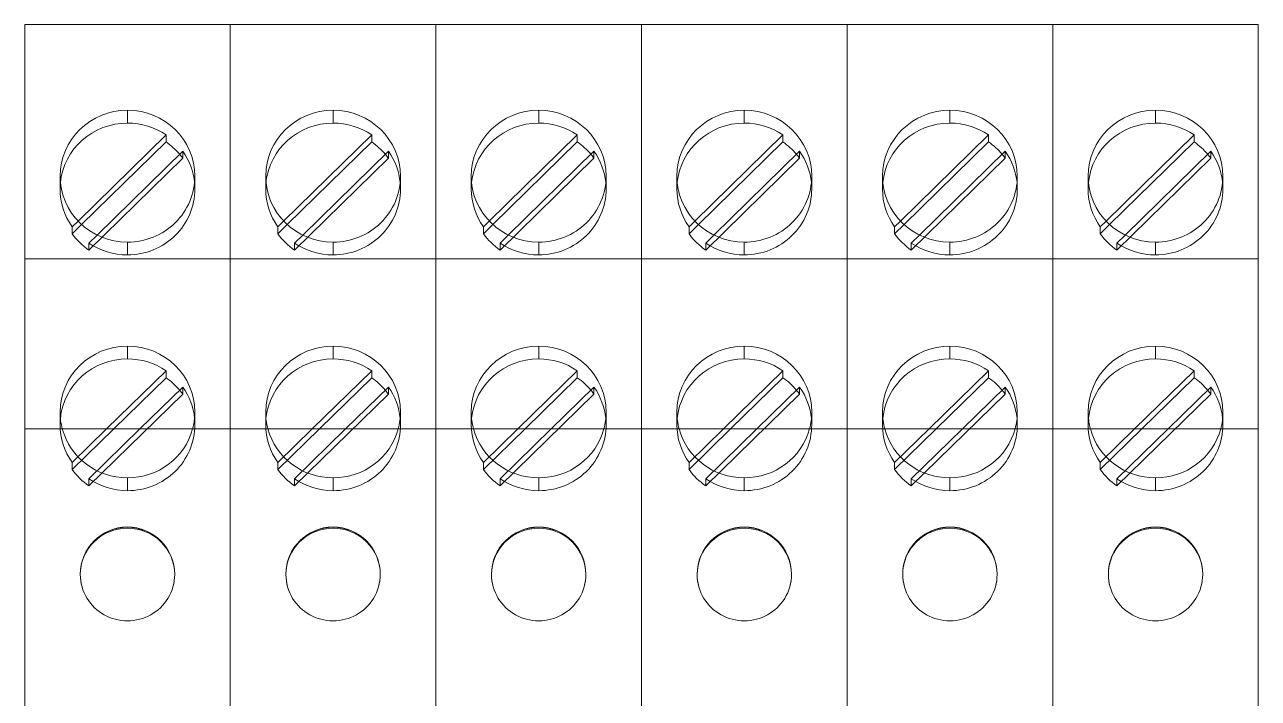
# Model space of a CAD drawing. Header units: millimetres. Extents: x 1359 to 3577, y 1336 to 3557.
# Drawn here: x 2925.05 to 2961.65, y 2541.56 to 2561.56 of the extents above; entities that cross this region are included whole.
import ezdxf

# ---------------------------------------------------------------- set-up
doc = ezdxf.new("R2010")
doc.units = ezdxf.units.MM
doc.layers.add('000-PI-Oprema', color=30, linetype='Continuous', lineweight=5)

msp = doc.modelspace()

# ---------------------------------------------------------------- linework, layer by layer
at = {"layer": '000-PI-Oprema', "color": 0, "linetype": 'ByBlock', "lineweight": 0}
for p, q in [((2925.052, 2561.556), (2931.152, 2561.556)), ((2925.052, 2555.101), (2925.052, 2561.556)), ((2925.052, 2561.556), (2925.052, 2561.556)), ((2925.052, 2561.556), (2925.052, 2561.556)), ((2925.052, 2561.556), (2931.152, 2561.556)), ((2925.052, 2555.101), (2925.052, 2561.556)), ((2925.052, 2561.556), (2925.052, 2561.556)), ((2925.052, 2561.556), (2925.052, 2561.556)), ((2931.152, 2561.556), (2931.152, 2561.556)), ((2931.152, 2561.556), (2931.152, 2561.556)), ((2931.152, 2561.556), (2931.152, 2561.556)), ((2931.152, 2555.101), (2931.152, 2561.556)), ((2931.152, 2561.556), (2931.152, 2561.556)), ((2931.152, 2561.556), (2931.152, 2561.556)), ((2931.152, 2561.556), (2931.152, 2561.556)), ((2931.152, 2555.101), (2931.152, 2561.556)), ((2931.152, 2561.556), (2937.252, 2561.556)), ((2931.152, 2555.101), (2931.152, 2561.556)), ((2931.152, 2561.556), (2931.152, 2561.556)), ((2931.152, 2561.556), (2931.152, 2561.556)), ((2931.152, 2561.556), (2931.152, 2561.556)), ((2931.152, 2561.556), (2937.252, 2561.556)), ((2931.152, 2555.101), (2931.152, 2561.556)), ((2931.152, 2561.556), (2931.152, 2561.556)), ((2931.152, 2561.556), (2931.152, 2561.556)), ((2931.152, 2561.556), (2931.152, 2561.556)), ((2937.252, 2561.556), (2937.252, 2561.556)), ((2937.252, 2561.556), (2937.252, 2561.556)), ((2937.252, 2561.556), (2937.252, 2561.556)), ((2937.252, 2555.101), (2937.252, 2561.556)), ((2937.252, 2561.556), (2937.252, 2561.556)), ((2937.252, 2561.556), (2937.252, 2561.556)), ((2937.252, 2561.556), (2937.252, 2561.556)), ((2937.252, 2555.101), (2937.252, 2561.556)), ((2937.252, 2561.556), (2943.352, 2561.556)), ((2937.252, 2555.101), (2937.252, 2561.556)), ((2937.252, 2561.556), (2937.252, 2561.556)), ((2937.252, 2561.556), (2937.252, 2561.556)), ((2937.252, 2561.556), (2937.252, 2561.556)), ((2937.252, 2561.556), (2943.352, 2561.556)), ((2937.252, 2555.101), (2937.252, 2561.556)), ((2937.252, 2561.556), (2937.252, 2561.556)), ((2937.252, 2561.556), (2937.252, 2561.556)), ((2937.252, 2561.556), (2937.252, 2561.556)), ((2943.352, 2561.556), (2943.352, 2561.556)), ((2943.352, 2561.556), (2943.352, 2561.556)), ((2943.352, 2561.556), (2943.352, 2561.556)), ((2943.352, 2555.101), (2943.352, 2561.556)), ((2943.352, 2561.556), (2943.352, 2561.556)), ((2943.352, 2561.556), (2943.352, 2561.556)), ((2943.352, 2561.556), (2943.352, 2561.556)), ((2943.352, 2555.101), (2943.352, 2561.556)), ((2943.352, 2561.556), (2949.452, 2561.556)), ((2943.352, 2555.101), (2943.352, 2561.556)), ((2943.352, 2561.556), (2943.352, 2561.556)), ((2943.352, 2561.556), (2943.352, 2561.556)), ((2943.352, 2561.556), (2943.352, 2561.556)), ((2943.352, 2561.556), (2949.452, 2561.556)), ((2943.352, 2555.101), (2943.352, 2561.556)), ((2943.352, 2561.556), (2943.352, 2561.556)), ((2943.352, 2561.556), (2943.352, 2561.556)), ((2943.352, 2561.556), (2943.352, 2561.556)), ((2949.452, 2561.556), (2949.452, 2561.556)), ((2949.452, 2561.556), (2949.452, 2561.556)), ((2949.452, 2561.556), (2949.452, 2561.556)), ((2949.452, 2555.101), (2949.452, 2561.556)), ((2949.452, 2561.556), (2949.452, 2561.556)), ((2949.452, 2561.556), (2949.452, 2561.556)), ((2949.452, 2561.556), (2949.452, 2561.556)), ((2949.452, 2555.101), (2949.452, 2561.556)), ((2949.452, 2561.556), (2955.552, 2561.556)), ((2949.452, 2555.101), (2949.452, 2561.556)), ((2949.452, 2561.556), (2949.452, 2561.556)), ((2949.452, 2561.556), (2949.452, 2561.556)), ((2949.452, 2561.556), (2949.452, 2561.556)), ((2949.452, 2561.556), (2955.552, 2561.556)), ((2949.452, 2555.101), (2949.452, 2561.556)), ((2949.452, 2561.556), (2949.452, 2561.556)), ((2949.452, 2561.556), (2949.452, 2561.556)), ((2949.452, 2561.556), (2949.452, 2561.556)), ((2955.552, 2561.556), (2955.552, 2561.556)), ((2955.552, 2561.556), (2955.552, 2561.556)), ((2955.552, 2561.556), (2955.552, 2561.556)), ((2955.552, 2555.101), (2955.552, 2561.556)), ((2955.552, 2561.556), (2955.552, 2561.556)), ((2955.552, 2561.556), (2955.552, 2561.556)), ((2955.552, 2561.556), (2955.552, 2561.556)), ((2955.552, 2555.101), (2955.552, 2561.556)), ((2955.552, 2561.556), (2961.652, 2561.556)), ((2955.552, 2555.101), (2955.552, 2561.556)), ((2955.552, 2561.556), (2955.552, 2561.556)), ((2955.552, 2561.556), (2955.552, 2561.556)), ((2955.552, 2561.556), (2955.552, 2561.556)), ((2955.552, 2561.556), (2961.652, 2561.556)), ((2955.552, 2555.101), (2955.552, 2561.556)), ((2955.552, 2561.556), (2955.552, 2561.556)), ((2955.552, 2561.556), (2955.552, 2561.556)), ((2955.552, 2561.556), (2955.552, 2561.556)), ((2961.652, 2561.556), (2961.652, 2561.556)), ((2961.652, 2561.556), (2961.652, 2561.556)), ((2961.652, 2561.556), (2961.652, 2561.556)), ((2961.652, 2555.101), (2961.652, 2561.556)), ((2961.652, 2561.556), (2961.652, 2561.556)), ((2961.652, 2561.556), (2961.652, 2561.556)), ((2961.652, 2561.556), (2961.652, 2561.556)), ((2961.652, 2555.101), (2961.652, 2561.556)), ((2961.652, 2561.556), (2961.652, 2561.556)), ((2961.652, 2561.556), (2961.652, 2561.556)), ((2931.152, 2560.711), (2931.152, 2561.156)), ((2931.152, 2560.711), (2931.152, 2561.156)), ((2937.252, 2560.711), (2937.252, 2561.156)), ((2937.252, 2560.711), (2937.252, 2561.156)), ((2943.352, 2560.711), (2943.352, 2561.156)), ((2943.352, 2560.711), (2943.352, 2561.156)), ((2949.452, 2560.711), (2949.452, 2561.156)), ((2949.452, 2560.711), (2949.452, 2561.156)), ((2955.552, 2560.711), (2955.552, 2561.156)), ((2955.552, 2560.711), (2955.552, 2561.156)), ((2961.652, 2560.711), (2961.652, 2561.156)), ((2961.652, 2560.711), (2961.652, 2561.156)), ((2925.052, 2560.056), (2925.052, 2560.056)), ((2925.052, 2560.056), (2925.052, 2560.056)), ((2931.152, 2560.056), (2931.152, 2560.056)), ((2931.152, 2560.056), (2931.152, 2560.056)), ((2937.252, 2560.056), (2937.252, 2560.056)), ((2937.252, 2560.056), (2937.252, 2560.056)), ((2943.352, 2560.056), (2943.352, 2560.056)), ((2943.352, 2560.056), (2943.352, 2560.056)), ((2949.452, 2560.056), (2949.452, 2560.056)), ((2949.452, 2560.056), (2949.452, 2560.056)), ((2955.552, 2560.056), (2955.552, 2560.056)), ((2955.552, 2560.056), (2955.552, 2560.056)), ((2928.102, 2559.013), (2928.102, 2558.634)), ((2931.152, 2557.993), (2931.152, 2558.869)), ((2931.152, 2557.993), (2931.152, 2558.869)), ((2934.202, 2559.013), (2934.202, 2558.634)), ((2937.252, 2557.993), (2937.252, 2558.869)), ((2937.252, 2557.993), (2937.252, 2558.869)), ((2940.302, 2559.013), (2940.302, 2558.634)), ((2943.352, 2557.993), (2943.352, 2558.869)), ((2943.352, 2557.993), (2943.352, 2558.869)), ((2946.402, 2559.013), (2946.402, 2558.634)), ((2949.452, 2557.993), (2949.452, 2558.869)), ((2949.452, 2557.993), (2949.452, 2558.869)), ((2952.502, 2559.013), (2952.502, 2558.634)), ((2955.552, 2557.993), (2955.552, 2558.869)), ((2955.552, 2557.993), (2955.552, 2558.869)), ((2958.602, 2559.013), (2958.602, 2558.634)), ((2961.652, 2557.993), (2961.652, 2558.869)), ((2961.652, 2557.993), (2961.652, 2558.869)), ((2929.247, 2558.281), (2926.635, 2555.727)), ((2926.741, 2555.623), (2929.247, 2558.073)), ((2929.247, 2558.281), (2929.247, 2558.073)), ((2935.347, 2558.281), (2932.735, 2555.727)), ((2932.841, 2555.623), (2935.347, 2558.073)), ((2935.347, 2558.281), (2935.347, 2558.073)), ((2941.447, 2558.281), (2938.835, 2555.727)), ((2938.941, 2555.623), (2941.447, 2558.073)), ((2941.447, 2558.281), (2941.447, 2558.073)), ((2947.547, 2558.281), (2944.935, 2555.727)), ((2945.041, 2555.623), (2947.547, 2558.073)), ((2947.547, 2558.281), (2947.547, 2558.073)), ((2953.647, 2558.281), (2951.035, 2555.727)), ((2951.141, 2555.623), (2953.647, 2558.073)), ((2953.647, 2558.281), (2953.647, 2558.073)), ((2959.747, 2558.281), (2957.135, 2555.727)), ((2957.241, 2555.623), (2959.747, 2558.073)), ((2959.747, 2558.281), (2959.747, 2558.073)), ((2927.2, 2555.311), (2929.742, 2557.797)), ((2929.742, 2557.797), (2929.742, 2557.589)), ((2933.3, 2555.311), (2935.842, 2557.797)), ((2935.842, 2557.797), (2935.842, 2557.589)), ((2939.4, 2555.311), (2941.942, 2557.797)), ((2941.942, 2557.797), (2941.942, 2557.589)), ((2945.5, 2555.311), (2948.042, 2557.797)), ((2948.042, 2557.797), (2948.042, 2557.589)), ((2951.6, 2555.311), (2954.142, 2557.797)), ((2954.142, 2557.797), (2954.142, 2557.589)), ((2957.7, 2555.311), (2960.242, 2557.797)), ((2960.242, 2557.797), (2960.242, 2557.589)), ((2929.742, 2557.589), (2926.957, 2554.865)), ((2935.842, 2557.589), (2933.057, 2554.865)), ((2941.942, 2557.589), (2939.157, 2554.865)), ((2948.042, 2557.589), (2945.257, 2554.865)), ((2954.142, 2557.589), (2951.357, 2554.865)), ((2960.242, 2557.589), (2957.457, 2554.865)), ((2926.102, 2556.677), (2926.102, 2557.057)), ((2930.102, 2556.677), (2930.102, 2557.057)), ((2932.202, 2556.677), (2932.202, 2557.057)), ((2936.202, 2556.677), (2936.202, 2557.057)), ((2938.302, 2556.677), (2938.302, 2557.057)), ((2942.302, 2556.677), (2942.302, 2557.057)), ((2944.402, 2556.677), (2944.402, 2557.057)), ((2948.402, 2556.677), (2948.402, 2557.057)), ((2950.502, 2556.677), (2950.502, 2557.057)), ((2954.502, 2556.677), (2954.502, 2557.057)), ((2956.602, 2556.677), (2956.602, 2557.057)), ((2960.602, 2556.677), (2960.602, 2557.057)), ((2926.635, 2555.727), (2926.462, 2555.557)), ((2926.462, 2555.35), (2926.741, 2555.623)), ((2926.462, 2555.557), (2926.462, 2555.35)), ((2932.735, 2555.727), (2932.562, 2555.557)), ((2932.562, 2555.35), (2932.841, 2555.623)), ((2932.562, 2555.557), (2932.562, 2555.35)), ((2938.835, 2555.727), (2938.662, 2555.557)), ((2938.662, 2555.35), (2938.941, 2555.623)), ((2938.662, 2555.557), (2938.662, 2555.35)), ((2944.935, 2555.727), (2944.762, 2555.557)), ((2944.762, 2555.35), (2945.041, 2555.623)), ((2944.762, 2555.557), (2944.762, 2555.35)), ((2951.035, 2555.727), (2950.862, 2555.557)), ((2950.862, 2555.35), (2951.141, 2555.623)), ((2950.862, 2555.557), (2950.862, 2555.35)), ((2957.135, 2555.727), (2956.962, 2555.557)), ((2956.962, 2555.35), (2957.241, 2555.623)), ((2956.962, 2555.557), (2956.962, 2555.35)), ((2925.052, 2554.556), (2925.052, 2555.101)), ((2925.052, 2554.556), (2925.052, 2555.101)), ((2926.957, 2555.073), (2927.2, 2555.311)), ((2926.957, 2555.073), (2926.957, 2554.865)), ((2928.102, 2555.101), (2928.102, 2554.721)), ((2931.152, 2554.556), (2931.152, 2555.101)), ((2931.152, 2554.556), (2931.152, 2555.101)), ((2931.152, 2554.556), (2931.152, 2555.101)), ((2931.152, 2554.556), (2931.152, 2555.101)), ((2933.057, 2555.073), (2933.3, 2555.311)), ((2933.057, 2555.073), (2933.057, 2554.865)), ((2934.202, 2555.101), (2934.202, 2554.721)), ((2937.252, 2554.556), (2937.252, 2555.101)), ((2937.252, 2554.556), (2937.252, 2555.101)), ((2937.252, 2554.556), (2937.252, 2555.101)), ((2937.252, 2554.556), (2937.252, 2555.101)), ((2939.157, 2555.073), (2939.4, 2555.311)), ((2939.157, 2555.073), (2939.157, 2554.865)), ((2940.302, 2555.101), (2940.302, 2554.721)), ((2943.352, 2554.556), (2943.352, 2555.101)), ((2943.352, 2554.556), (2943.352, 2555.101)), ((2943.352, 2554.556), (2943.352, 2555.101)), ((2943.352, 2554.556), (2943.352, 2555.101)), ((2945.257, 2555.073), (2945.5, 2555.311)), ((2945.257, 2555.073), (2945.257, 2554.865)), ((2946.402, 2555.101), (2946.402, 2554.721)), ((2949.452, 2554.556), (2949.452, 2555.101)), ((2949.452, 2554.556), (2949.452, 2555.101)), ((2949.452, 2554.556), (2949.452, 2555.101)), ((2949.452, 2554.556), (2949.452, 2555.101)), ((2951.357, 2555.073), (2951.6, 2555.311)), ((2951.357, 2555.073), (2951.357, 2554.865)), ((2952.502, 2555.101), (2952.502, 2554.721)), ((2955.552, 2554.556), (2955.552, 2555.101)), ((2955.552, 2554.556), (2955.552, 2555.101)), ((2955.552, 2554.556), (2955.552, 2555.101)), ((2955.552, 2554.556), (2955.552, 2555.101)), ((2957.457, 2555.073), (2957.7, 2555.311)), ((2957.457, 2555.073), (2957.457, 2554.865)), ((2958.602, 2555.101), (2958.602, 2554.721)), ((2961.652, 2554.556), (2961.652, 2555.101)), ((2961.652, 2554.556), (2961.652, 2555.101)), ((2925.052, 2554.605), (2931.152, 2554.605)), ((2925.052, 2554.556), (2925.052, 2554.556)), ((2925.052, 2554.556), (2925.052, 2549.556)), ((2925.052, 2554.556), (2925.052, 2554.556)), ((2925.052, 2554.556), (2925.052, 2549.556)), ((2931.152, 2554.605), (2937.252, 2554.605)), ((2931.152, 2554.556), (2931.152, 2554.556)), ((2931.152, 2549.556), (2931.152, 2554.556)), ((2931.152, 2554.556), (2931.152, 2554.556)), ((2931.152, 2549.556), (2931.152, 2554.556)), ((2931.152, 2554.556), (2931.152, 2554.556)), ((2931.152, 2554.556), (2931.152, 2549.556)), ((2931.152, 2554.556), (2931.152, 2554.556)), ((2931.152, 2554.556), (2931.152, 2549.556)), ((2937.252, 2554.605), (2943.352, 2554.605)), ((2937.252, 2554.556), (2937.252, 2554.556)), ((2937.252, 2549.556), (2937.252, 2554.556)), ((2937.252, 2554.556), (2937.252, 2554.556)), ((2937.252, 2549.556), (2937.252, 2554.556)), ((2937.252, 2554.556), (2937.252, 2554.556)), ((2937.252, 2554.556), (2937.252, 2549.556)), ((2937.252, 2554.556), (2937.252, 2554.556)), ((2937.252, 2554.556), (2937.252, 2549.556)), ((2943.352, 2554.605), (2949.452, 2554.605)), ((2943.352, 2554.556), (2943.352, 2554.556)), ((2943.352, 2549.556), (2943.352, 2554.556)), ((2943.352, 2554.556), (2943.352, 2554.556)), ((2943.352, 2549.556), (2943.352, 2554.556)), ((2943.352, 2554.556), (2943.352, 2554.556)), ((2943.352, 2554.556), (2943.352, 2549.556)), ((2943.352, 2554.556), (2943.352, 2554.556)), ((2943.352, 2554.556), (2943.352, 2549.556)), ((2949.452, 2554.605), (2955.552, 2554.605)), ((2949.452, 2554.556), (2949.452, 2554.556)), ((2949.452, 2549.556), (2949.452, 2554.556)), ((2949.452, 2554.556), (2949.452, 2554.556)), ((2949.452, 2549.556), (2949.452, 2554.556)), ((2949.452, 2554.556), (2949.452, 2554.556)), ((2949.452, 2554.556), (2949.452, 2549.556)), ((2949.452, 2554.556), (2949.452, 2554.556)), ((2949.452, 2554.556), (2949.452, 2549.556)), ((2955.552, 2554.605), (2961.652, 2554.605)), ((2955.552, 2554.556), (2955.552, 2554.556)), ((2955.552, 2549.556), (2955.552, 2554.556)), ((2955.552, 2554.556), (2955.552, 2554.556)), ((2955.552, 2549.556), (2955.552, 2554.556)), ((2955.552, 2554.556), (2955.552, 2554.556)), ((2955.552, 2554.556), (2955.552, 2549.556)), ((2955.552, 2554.556), (2955.552, 2554.556)), ((2955.552, 2554.556), (2955.552, 2549.556)), ((2961.652, 2554.556), (2961.652, 2554.556)), ((2961.652, 2549.556), (2961.652, 2554.556)), ((2961.652, 2554.556), (2961.652, 2554.556)), ((2961.652, 2549.556), (2961.652, 2554.556)), ((2928.102, 2552.013), (2928.102, 2551.634)), ((2931.152, 2550.993), (2931.152, 2551.865)), ((2931.152, 2550.993), (2931.152, 2551.865)), ((2934.202, 2552.013), (2934.202, 2551.634)), ((2937.252, 2550.993), (2937.252, 2551.865)), ((2937.252, 2550.993), (2937.252, 2551.865)), ((2940.302, 2552.013), (2940.302, 2551.634)), ((2943.352, 2550.993), (2943.352, 2551.865)), ((2943.352, 2550.993), (2943.352, 2551.865)), ((2946.402, 2552.013), (2946.402, 2551.634)), ((2949.452, 2550.993), (2949.452, 2551.865)), ((2949.452, 2550.993), (2949.452, 2551.865)), ((2952.502, 2552.013), (2952.502, 2551.634)), ((2955.552, 2550.993), (2955.552, 2551.865)), ((2955.552, 2550.993), (2955.552, 2551.865)), ((2958.602, 2552.013), (2958.602, 2551.634)), ((2961.652, 2550.993), (2961.652, 2551.865)), ((2961.652, 2550.993), (2961.652, 2551.865)), ((2929.247, 2551.281), (2927.483, 2549.556)), ((2927.696, 2549.556), (2929.247, 2551.073)), ((2929.247, 2551.281), (2929.247, 2551.073)), ((2935.347, 2551.281), (2933.583, 2549.556)), ((2933.796, 2549.556), (2935.347, 2551.073)), ((2935.347, 2551.281), (2935.347, 2551.073)), ((2941.447, 2551.281), (2939.683, 2549.556)), ((2939.896, 2549.556), (2941.447, 2551.073)), ((2941.447, 2551.281), (2941.447, 2551.073)), ((2947.547, 2551.281), (2945.783, 2549.556)), ((2945.996, 2549.556), (2947.547, 2551.073)), ((2947.547, 2551.281), (2947.547, 2551.073)), ((2953.647, 2551.281), (2951.883, 2549.556)), ((2952.096, 2549.556), (2953.647, 2551.073)), ((2953.647, 2551.281), (2953.647, 2551.073)), ((2959.747, 2551.281), (2957.983, 2549.556)), ((2958.196, 2549.556), (2959.747, 2551.073)), ((2959.747, 2551.281), (2959.747, 2551.073)), ((2928.473, 2549.556), (2929.742, 2550.797)), ((2929.742, 2550.797), (2929.742, 2550.589)), ((2934.573, 2549.556), (2935.842, 2550.797)), ((2935.842, 2550.797), (2935.842, 2550.589)), ((2940.673, 2549.556), (2941.942, 2550.797)), ((2941.942, 2550.797), (2941.942, 2550.589)), ((2946.773, 2549.556), (2948.042, 2550.797)), ((2948.042, 2550.797), (2948.042, 2550.589)), ((2952.873, 2549.556), (2954.142, 2550.797)), ((2954.142, 2550.797), (2954.142, 2550.589)), ((2958.973, 2549.556), (2960.242, 2550.797)), ((2960.242, 2550.797), (2960.242, 2550.589)), ((2929.742, 2550.589), (2926.957, 2547.865)), ((2935.842, 2550.589), (2933.057, 2547.865)), ((2941.942, 2550.589), (2939.157, 2547.865)), ((2948.042, 2550.589), (2945.257, 2547.865)), ((2954.142, 2550.589), (2951.357, 2547.865)), ((2960.242, 2550.589), (2957.457, 2547.865)), ((2926.102, 2549.677), (2926.102, 2550.057)), ((2930.102, 2549.677), (2930.102, 2550.057)), ((2932.202, 2549.677), (2932.202, 2550.057)), ((2936.202, 2549.677), (2936.202, 2550.057)), ((2938.302, 2549.677), (2938.302, 2550.057)), ((2942.302, 2549.677), (2942.302, 2550.057)), ((2944.402, 2549.677), (2944.402, 2550.057)), ((2948.402, 2549.677), (2948.402, 2550.057)), ((2950.502, 2549.677), (2950.502, 2550.057)), ((2954.502, 2549.677), (2954.502, 2550.057)), ((2956.602, 2549.677), (2956.602, 2550.057)), ((2960.602, 2549.677), (2960.602, 2550.057)), ((2925.052, 2549.556), (2931.152, 2549.556)), ((2925.052, 2539.206), (2925.052, 2549.556)), ((2925.052, 2549.556), (2925.052, 2549.556)), ((2925.052, 2539.206), (2925.052, 2549.556)), ((2925.052, 2549.556), (2925.052, 2549.556)), ((2926.462, 2548.35), (2927.696, 2549.556)), ((2927.483, 2549.556), (2926.462, 2548.557)), ((2926.957, 2548.073), (2928.473, 2549.556)), ((2931.152, 2549.556), (2931.152, 2549.556)), ((2931.152, 2539.206), (2931.152, 2549.556)), ((2931.152, 2549.556), (2931.152, 2549.556)), ((2931.152, 2539.206), (2931.152, 2549.556)), ((2931.152, 2549.556), (2937.252, 2549.556)), ((2931.152, 2539.206), (2931.152, 2549.556)), ((2931.152, 2549.556), (2931.152, 2549.556)), ((2931.152, 2539.206), (2931.152, 2549.556)), ((2931.152, 2549.556), (2931.152, 2549.556)), ((2932.562, 2548.35), (2933.796, 2549.556)), ((2933.583, 2549.556), (2932.562, 2548.557)), ((2933.057, 2548.073), (2934.573, 2549.556)), ((2937.252, 2549.556), (2937.252, 2549.556)), ((2937.252, 2539.206), (2937.252, 2549.556)), ((2937.252, 2549.556), (2937.252, 2549.556)), ((2937.252, 2539.206), (2937.252, 2549.556)), ((2937.252, 2549.556), (2943.352, 2549.556)), ((2937.252, 2539.206), (2937.252, 2549.556)), ((2937.252, 2549.556), (2937.252, 2549.556)), ((2937.252, 2539.206), (2937.252, 2549.556)), ((2937.252, 2549.556), (2937.252, 2549.556)), ((2938.662, 2548.35), (2939.896, 2549.556)), ((2939.683, 2549.556), (2938.662, 2548.557)), ((2939.157, 2548.073), (2940.673, 2549.556)), ((2943.352, 2549.556), (2943.352, 2549.556)), ((2943.352, 2539.206), (2943.352, 2549.556)), ((2943.352, 2549.556), (2943.352, 2549.556)), ((2943.352, 2539.206), (2943.352, 2549.556)), ((2943.352, 2549.556), (2949.452, 2549.556)), ((2943.352, 2539.206), (2943.352, 2549.556)), ((2943.352, 2549.556), (2943.352, 2549.556)), ((2943.352, 2539.206), (2943.352, 2549.556)), ((2943.352, 2549.556), (2943.352, 2549.556)), ((2944.762, 2548.35), (2945.996, 2549.556)), ((2945.783, 2549.556), (2944.762, 2548.557)), ((2945.257, 2548.073), (2946.773, 2549.556)), ((2949.452, 2549.556), (2949.452, 2549.556)), ((2949.452, 2539.206), (2949.452, 2549.556)), ((2949.452, 2549.556), (2949.452, 2549.556)), ((2949.452, 2539.206), (2949.452, 2549.556)), ((2949.452, 2549.556), (2955.552, 2549.556)), ((2949.452, 2539.206), (2949.452, 2549.556)), ((2949.452, 2549.556), (2949.452, 2549.556)), ((2949.452, 2539.206), (2949.452, 2549.556)), ((2949.452, 2549.556), (2949.452, 2549.556)), ((2950.862, 2548.35), (2952.096, 2549.556)), ((2951.883, 2549.556), (2950.862, 2548.557)), ((2951.357, 2548.073), (2952.873, 2549.556)), ((2955.552, 2549.556), (2955.552, 2549.556)), ((2955.552, 2539.206), (2955.552, 2549.556)), ((2955.552, 2549.556), (2955.552, 2549.556)), ((2955.552, 2539.206), (2955.552, 2549.556)), ((2955.552, 2549.556), (2961.652, 2549.556)), ((2955.552, 2539.206), (2955.552, 2549.556)), ((2955.552, 2549.556), (2955.552, 2549.556)), ((2955.552, 2539.206), (2955.552, 2549.556)), ((2955.552, 2549.556), (2955.552, 2549.556)), ((2956.962, 2548.35), (2958.196, 2549.556)), ((2957.983, 2549.556), (2956.962, 2548.557)), ((2957.457, 2548.073), (2958.973, 2549.556)), ((2961.652, 2549.556), (2961.652, 2549.556)), ((2961.652, 2539.206), (2961.652, 2549.556)), ((2961.652, 2549.556), (2961.652, 2549.556)), ((2961.652, 2539.206), (2961.652, 2549.556)), ((2926.462, 2548.557), (2926.462, 2548.35)), ((2932.562, 2548.557), (2932.562, 2548.35)), ((2938.662, 2548.557), (2938.662, 2548.35)), ((2944.762, 2548.557), (2944.762, 2548.35)), ((2950.862, 2548.557), (2950.862, 2548.35)), ((2956.962, 2548.557), (2956.962, 2548.35)), ((2928.102, 2548.101), (2928.102, 2547.721)), ((2934.202, 2548.101), (2934.202, 2547.721)), ((2940.302, 2548.101), (2940.302, 2547.721)), ((2946.402, 2548.101), (2946.402, 2547.721)), ((2952.502, 2548.101), (2952.502, 2547.721)), ((2958.602, 2548.101), (2958.602, 2547.721)), ((2926.957, 2548.073), (2926.957, 2547.865)), ((2933.057, 2548.073), (2933.057, 2547.865)), ((2939.157, 2548.073), (2939.157, 2547.865)), ((2945.257, 2548.073), (2945.257, 2547.865)), ((2951.357, 2548.073), (2951.357, 2547.865)), ((2957.457, 2548.073), (2957.457, 2547.865)), ((2926.702, 2545.233), (2926.702, 2545.242)), ((2929.502, 2545.233), (2929.502, 2545.242)), ((2932.802, 2545.233), (2932.802, 2545.242)), ((2935.602, 2545.233), (2935.602, 2545.242)), ((2938.902, 2545.233), (2938.902, 2545.242)), ((2941.702, 2545.233), (2941.702, 2545.242)), ((2945.002, 2545.233), (2945.002, 2545.242)), ((2947.802, 2545.233), (2947.802, 2545.242)), ((2951.102, 2545.233), (2951.102, 2545.242)), ((2953.902, 2545.233), (2953.902, 2545.242)), ((2957.202, 2545.233), (2957.202, 2545.242)), ((2960.002, 2545.233), (2960.002, 2545.242))]:
    msp.add_line(p, q, dxfattribs=at)
for centre in [(2928.102, 2545.242), (2934.202, 2545.242), (2940.302, 2545.242), (2946.402, 2545.242), (2952.502, 2545.242), (2958.602, 2545.242)]:
    msp.add_arc(centre, 1.4, 0, 180, dxfattribs=at)
for centre, major_axis, ratio, start_param, end_param in [((2928.102, 2557.057), (-2, 0), 0.978148, -1.570796, 0), ((2928.102, 2557.057), (-2, 0), 0.978148, 3.141593, 4.712389), ((2934.202, 2557.057), (-2, 0), 0.978148, -1.570796, 0), ((2934.202, 2557.057), (-2, 0), 0.978148, 3.141593, 4.712389), ((2940.302, 2557.057), (-2, 0), 0.978148, -1.570796, 0), ((2940.302, 2557.057), (-2, 0), 0.978148, 3.141593, 4.712389), ((2946.402, 2557.057), (-2, 0), 0.978148, -1.570796, 0), ((2946.402, 2557.057), (-2, 0), 0.978148, 3.141593, 4.712389), ((2952.502, 2557.057), (-2, 0), 0.978148, -1.570796, 0), ((2952.502, 2557.057), (-2, 0), 0.978148, 3.141593, 4.712389), ((2958.602, 2557.057), (-2, 0), 0.978148, -1.570796, 0), ((2958.602, 2557.057), (-2, 0), 0.978148, 3.141593, 4.712389), ((2928.102, 2556.677), (-2, 0), 0.978148, -1.570796, -0.097132), ((2928.102, 2556.677), (-2, 0), 0.978148, -2.180289, -1.570796), ((2934.202, 2556.677), (-2, 0), 0.978148, -1.570796, -0.097132), ((2934.202, 2556.677), (-2, 0), 0.978148, -2.180289, -1.570796), ((2940.302, 2556.677), (-2, 0), 0.978148, -1.570796, -0.097132), ((2940.302, 2556.677), (-2, 0), 0.978148, -2.180289, -1.570796), ((2946.402, 2556.677), (-2, 0), 0.978148, -1.570796, -0.097132), ((2946.402, 2556.677), (-2, 0), 0.978148, -2.180289, -1.570796), ((2952.502, 2556.677), (-2, 0), 0.978148, -1.570796, -0.097132), ((2952.502, 2556.677), (-2, 0), 0.978148, -2.180289, -1.570796), ((2958.602, 2556.677), (-2, 0), 0.978148, -1.570796, -0.097132), ((2958.602, 2556.677), (-2, 0), 0.978148, -2.180289, -1.570796), ((2928.102, 2556.469), (2, 0), 0.978148, 0.685382, 0.961304), ((2934.202, 2556.469), (2, 0), 0.978148, 0.685382, 0.961304), ((2940.302, 2556.469), (2, 0), 0.978148, 0.685382, 0.961304), ((2946.402, 2556.469), (2, 0), 0.978148, 0.685382, 0.961304), ((2952.502, 2556.469), (2, 0), 0.978148, 0.685382, 0.961304), ((2958.602, 2556.469), (2, 0), 0.978148, 0.685382, 0.961304), ((2928.102, 2556.469), (2, 0), 0.978148, 0.609492, 0.685382), ((2928.102, 2556.677), (-2, 0), 0.978148, -3.044461, -2.5321), ((2934.202, 2556.469), (2, 0), 0.978148, 0.609492, 0.685382), ((2934.202, 2556.677), (-2, 0), 0.978148, -3.044461, -2.5321), ((2940.302, 2556.469), (2, 0), 0.978148, 0.609492, 0.685382), ((2940.302, 2556.677), (-2, 0), 0.978148, -3.044461, -2.5321), ((2946.402, 2556.469), (2, 0), 0.978148, 0.609492, 0.685382), ((2946.402, 2556.677), (-2, 0), 0.978148, -3.044461, -2.5321), ((2952.502, 2556.469), (2, 0), 0.978148, 0.609492, 0.685382), ((2952.502, 2556.677), (-2, 0), 0.978148, -3.044461, -2.5321), ((2958.602, 2556.469), (2, 0), 0.978148, 0.609492, 0.685382), ((2958.602, 2556.677), (-2, 0), 0.978148, -3.044461, -2.5321), ((2928.102, 2557.057), (-2, 0), 0.978148, 0, 1.570796), ((2928.102, 2557.057), (-2, 0), 0.978148, 1.570796, 3.141593), ((2934.202, 2557.057), (-2, 0), 0.978148, 0, 1.570796), ((2934.202, 2557.057), (-2, 0), 0.978148, 1.570796, 3.141593), ((2940.302, 2557.057), (-2, 0), 0.978148, 0, 1.570796), ((2940.302, 2557.057), (-2, 0), 0.978148, 1.570796, 3.141593), ((2946.402, 2557.057), (-2, 0), 0.978148, 0, 1.570796), ((2946.402, 2557.057), (-2, 0), 0.978148, 1.570796, 3.141593), ((2952.502, 2557.057), (-2, 0), 0.978148, 0, 1.570796), ((2952.502, 2557.057), (-2, 0), 0.978148, 1.570796, 3.141593), ((2958.602, 2557.057), (-2, 0), 0.978148, 0, 1.570796), ((2958.602, 2557.057), (-2, 0), 0.978148, 1.570796, 3.141593), ((2928.102, 2556.677), (-2, 0), 0.978148, -0.097132, 0), ((2928.102, 2556.677), (-2, 0), 0.978148, 0, 0.609492), ((2928.102, 2556.677), (-2, 0), 0.978148, 1.570796, 3.141593), ((2928.102, 2556.677), (-2, 0), 0.978148, 3.141593, 3.238724), ((2934.202, 2556.677), (-2, 0), 0.978148, -0.097132, 0), ((2934.202, 2556.677), (-2, 0), 0.978148, 0, 0.609492), ((2934.202, 2556.677), (-2, 0), 0.978148, 1.570796, 3.141593), ((2934.202, 2556.677), (-2, 0), 0.978148, 3.141593, 3.238724), ((2940.302, 2556.677), (-2, 0), 0.978148, -0.097132, 0), ((2940.302, 2556.677), (-2, 0), 0.978148, 0, 0.609492), ((2940.302, 2556.677), (-2, 0), 0.978148, 1.570796, 3.141593), ((2940.302, 2556.677), (-2, 0), 0.978148, 3.141593, 3.238724), ((2946.402, 2556.677), (-2, 0), 0.978148, -0.097132, 0), ((2946.402, 2556.677), (-2, 0), 0.978148, 0, 0.609492), ((2946.402, 2556.677), (-2, 0), 0.978148, 1.570796, 3.141593), ((2946.402, 2556.677), (-2, 0), 0.978148, 3.141593, 3.238724), ((2952.502, 2556.677), (-2, 0), 0.978148, -0.097132, 0), ((2952.502, 2556.677), (-2, 0), 0.978148, 0, 0.609492), ((2952.502, 2556.677), (-2, 0), 0.978148, 1.570796, 3.141593), ((2952.502, 2556.677), (-2, 0), 0.978148, 3.141593, 3.238724), ((2958.602, 2556.677), (-2, 0), 0.978148, -0.097132, 0), ((2958.602, 2556.677), (-2, 0), 0.978148, 0, 0.609492), ((2958.602, 2556.677), (-2, 0), 0.978148, 1.570796, 3.141593), ((2958.602, 2556.677), (-2, 0), 0.978148, 3.141593, 3.238724), ((2928.102, 2556.469), (2, 0), 0.978148, -2.5321, -2.180289), ((2928.102, 2556.677), (-2, 0), 0.978148, 0.961304, 1.570796), ((2934.202, 2556.469), (2, 0), 0.978148, -2.5321, -2.180289), ((2934.202, 2556.677), (-2, 0), 0.978148, 0.961304, 1.570796), ((2940.302, 2556.469), (2, 0), 0.978148, -2.5321, -2.180289), ((2940.302, 2556.677), (-2, 0), 0.978148, 0.961304, 1.570796), ((2946.402, 2556.469), (2, 0), 0.978148, -2.5321, -2.180289), ((2946.402, 2556.677), (-2, 0), 0.978148, 0.961304, 1.570796), ((2952.502, 2556.469), (2, 0), 0.978148, -2.5321, -2.180289), ((2952.502, 2556.677), (-2, 0), 0.978148, 0.961304, 1.570796), ((2958.602, 2556.469), (2, 0), 0.978148, -2.5321, -2.180289), ((2958.602, 2556.677), (-2, 0), 0.978148, 0.961304, 1.570796), ((2928.102, 2550.057), (-2, 0), 0.978148, -1.570796, 0), ((2928.102, 2550.057), (-2, 0), 0.978148, 3.141593, 4.712389), ((2934.202, 2550.057), (-2, 0), 0.978148, -1.570796, 0), ((2934.202, 2550.057), (-2, 0), 0.978148, 3.141593, 4.712389), ((2940.302, 2550.057), (-2, 0), 0.978148, -1.570796, 0), ((2940.302, 2550.057), (-2, 0), 0.978148, 3.141593, 4.712389), ((2946.402, 2550.057), (-2, 0), 0.978148, -1.570796, 0), ((2946.402, 2550.057), (-2, 0), 0.978148, 3.141593, 4.712389), ((2952.502, 2550.057), (-2, 0), 0.978148, -1.570796, 0), ((2952.502, 2550.057), (-2, 0), 0.978148, 3.141593, 4.712389), ((2958.602, 2550.057), (-2, 0), 0.978148, -1.570796, 0), ((2958.602, 2550.057), (-2, 0), 0.978148, 3.141593, 4.712389), ((2928.102, 2549.677), (-2, 0), 0.978148, -1.570796, -0.097132), ((2928.102, 2549.677), (-2, 0), 0.978148, -2.180289, -1.570796), ((2934.202, 2549.677), (-2, 0), 0.978148, -1.570796, -0.097132), ((2934.202, 2549.677), (-2, 0), 0.978148, -2.180289, -1.570796), ((2940.302, 2549.677), (-2, 0), 0.978148, -1.570796, -0.097132), ((2940.302, 2549.677), (-2, 0), 0.978148, -2.180289, -1.570796), ((2946.402, 2549.677), (-2, 0), 0.978148, -1.570796, -0.097132), ((2946.402, 2549.677), (-2, 0), 0.978148, -2.180289, -1.570796), ((2952.502, 2549.677), (-2, 0), 0.978148, -1.570796, -0.097132), ((2952.502, 2549.677), (-2, 0), 0.978148, -2.180289, -1.570796), ((2958.602, 2549.677), (-2, 0), 0.978148, -1.570796, -0.097132), ((2958.602, 2549.677), (-2, 0), 0.978148, -2.180289, -1.570796), ((2928.102, 2549.469), (2, 0), 0.978148, 0.685382, 0.961304), ((2934.202, 2549.469), (2, 0), 0.978148, 0.685382, 0.961304), ((2940.302, 2549.469), (2, 0), 0.978148, 0.685382, 0.961304), ((2946.402, 2549.469), (2, 0), 0.978148, 0.685382, 0.961304), ((2952.502, 2549.469), (2, 0), 0.978148, 0.685382, 0.961304), ((2958.602, 2549.469), (2, 0), 0.978148, 0.685382, 0.961304), ((2928.102, 2549.469), (2, 0), 0.978148, 0.609492, 0.685382), ((2928.102, 2549.677), (-2, 0), 0.978148, -3.044461, -2.5321), ((2934.202, 2549.469), (2, 0), 0.978148, 0.609492, 0.685382), ((2934.202, 2549.677), (-2, 0), 0.978148, -3.044461, -2.5321), ((2940.302, 2549.469), (2, 0), 0.978148, 0.609492, 0.685382), ((2940.302, 2549.677), (-2, 0), 0.978148, -3.044461, -2.5321), ((2946.402, 2549.469), (2, 0), 0.978148, 0.609492, 0.685382), ((2946.402, 2549.677), (-2, 0), 0.978148, -3.044461, -2.5321), ((2952.502, 2549.469), (2, 0), 0.978148, 0.609492, 0.685382), ((2952.502, 2549.677), (-2, 0), 0.978148, -3.044461, -2.5321), ((2958.602, 2549.469), (2, 0), 0.978148, 0.609492, 0.685382), ((2958.602, 2549.677), (-2, 0), 0.978148, -3.044461, -2.5321), ((2928.102, 2550.057), (-2, 0), 0.978148, 0, 0.258728), ((2928.102, 2550.057), (-2, 0), 0.978148, 2.882864, 3.141593), ((2934.202, 2550.057), (-2, 0), 0.978148, 0, 0.258728), ((2934.202, 2550.057), (-2, 0), 0.978148, 2.882864, 3.141593), ((2940.302, 2550.057), (-2, 0), 0.978148, 0, 0.258728), ((2940.302, 2550.057), (-2, 0), 0.978148, 2.882864, 3.141593), ((2946.402, 2550.057), (-2, 0), 0.978148, 0, 0.258728), ((2946.402, 2550.057), (-2, 0), 0.978148, 2.882864, 3.141593), ((2952.502, 2550.057), (-2, 0), 0.978148, 0, 0.258728), ((2952.502, 2550.057), (-2, 0), 0.978148, 2.882864, 3.141593), ((2958.602, 2550.057), (-2, 0), 0.978148, 0, 0.258728), ((2958.602, 2550.057), (-2, 0), 0.978148, 2.882864, 3.141593), ((2928.102, 2549.677), (-2, 0), 0.978148, -0.097132, 0), ((2928.102, 2549.677), (-2, 0), 0.978148, 0, 0.609492), ((2928.102, 2550.057), (-2, 0), 0.978148, 0.258728, 1.570796), ((2928.102, 2549.677), (-2, 0), 0.978148, 1.570796, 3.141593), ((2928.102, 2550.057), (-2, 0), 0.978148, 1.570796, 2.882864), ((2928.102, 2549.677), (-2, 0), 0.978148, 3.141593, 3.238724), ((2934.202, 2549.677), (-2, 0), 0.978148, -0.097132, 0), ((2934.202, 2549.677), (-2, 0), 0.978148, 0, 0.609492), ((2934.202, 2550.057), (-2, 0), 0.978148, 0.258728, 1.570796), ((2934.202, 2549.677), (-2, 0), 0.978148, 1.570796, 3.141593), ((2934.202, 2550.057), (-2, 0), 0.978148, 1.570796, 2.882864), ((2934.202, 2549.677), (-2, 0), 0.978148, 3.141593, 3.238724), ((2940.302, 2549.677), (-2, 0), 0.978148, -0.097132, 0), ((2940.302, 2549.677), (-2, 0), 0.978148, 0, 0.609492), ((2940.302, 2550.057), (-2, 0), 0.978148, 0.258728, 1.570796), ((2940.302, 2549.677), (-2, 0), 0.978148, 1.570796, 3.141593), ((2940.302, 2550.057), (-2, 0), 0.978148, 1.570796, 2.882864), ((2940.302, 2549.677), (-2, 0), 0.978148, 3.141593, 3.238724), ((2946.402, 2549.677), (-2, 0), 0.978148, -0.097132, 0), ((2946.402, 2549.677), (-2, 0), 0.978148, 0, 0.609492), ((2946.402, 2550.057), (-2, 0), 0.978148, 0.258728, 1.570796), ((2946.402, 2549.677), (-2, 0), 0.978148, 1.570796, 3.141593), ((2946.402, 2550.057), (-2, 0), 0.978148, 1.570796, 2.882864), ((2946.402, 2549.677), (-2, 0), 0.978148, 3.141593, 3.238724), ((2952.502, 2549.677), (-2, 0), 0.978148, -0.097132, 0), ((2952.502, 2549.677), (-2, 0), 0.978148, 0, 0.609492), ((2952.502, 2550.057), (-2, 0), 0.978148, 0.258728, 1.570796), ((2952.502, 2549.677), (-2, 0), 0.978148, 1.570796, 3.141593), ((2952.502, 2550.057), (-2, 0), 0.978148, 1.570796, 2.882864), ((2952.502, 2549.677), (-2, 0), 0.978148, 3.141593, 3.238724), ((2958.602, 2549.677), (-2, 0), 0.978148, -0.097132, 0), ((2958.602, 2549.677), (-2, 0), 0.978148, 0, 0.609492), ((2958.602, 2550.057), (-2, 0), 0.978148, 0.258728, 1.570796), ((2958.602, 2549.677), (-2, 0), 0.978148, 1.570796, 3.141593), ((2958.602, 2550.057), (-2, 0), 0.978148, 1.570796, 2.882864), ((2958.602, 2549.677), (-2, 0), 0.978148, 3.141593, 3.238724), ((2928.102, 2549.469), (2, 0), 0.978148, -2.5321, -2.180289), ((2934.202, 2549.469), (2, 0), 0.978148, -2.5321, -2.180289), ((2940.302, 2549.469), (2, 0), 0.978148, -2.5321, -2.180289), ((2946.402, 2549.469), (2, 0), 0.978148, -2.5321, -2.180289), ((2952.502, 2549.469), (2, 0), 0.978148, -2.5321, -2.180289), ((2958.602, 2549.469), (2, 0), 0.978148, -2.5321, -2.180289), ((2928.102, 2549.677), (-2, 0), 0.978148, 0.961304, 1.570796), ((2934.202, 2549.677), (-2, 0), 0.978148, 0.961304, 1.570796), ((2940.302, 2549.677), (-2, 0), 0.978148, 0.961304, 1.570796), ((2946.402, 2549.677), (-2, 0), 0.978148, 0.961304, 1.570796), ((2952.502, 2549.677), (-2, 0), 0.978148, 0.961304, 1.570796), ((2958.602, 2549.677), (-2, 0), 0.978148, 0.961304, 1.570796), ((2928.102, 2545.242), (1.4, 0), 0.994522, 1.570796, 3.141593), ((2928.102, 2545.242), (1.4, 0), 0.994522, 0, 1.570796), ((2934.202, 2545.242), (1.4, 0), 0.994522, 1.570796, 3.141593), ((2934.202, 2545.242), (1.4, 0), 0.994522, 0, 1.570796), ((2940.302, 2545.242), (1.4, 0), 0.994522, 1.570796, 3.141593), ((2940.302, 2545.242), (1.4, 0), 0.994522, 0, 1.570796), ((2946.402, 2545.242), (1.4, 0), 0.994522, 1.570796, 3.141593), ((2946.402, 2545.242), (1.4, 0), 0.994522, 0, 1.570796), ((2952.502, 2545.242), (1.4, 0), 0.994522, 1.570796, 3.141593), ((2952.502, 2545.242), (1.4, 0), 0.994522, 0, 1.570796), ((2958.602, 2545.242), (1.4, 0), 0.994522, 1.570796, 3.141593), ((2958.602, 2545.242), (1.4, 0), 0.994522, 0, 1.570796), ((2928.102, 2545.233), (-1.4, 0), 0.982559, -1.570796, 0.003609), ((2928.102, 2545.233), (-1.4, 0), 0.982559, 3.141538, 4.712389), ((2934.202, 2545.233), (-1.4, 0), 0.982559, -1.570796, 0.003609), ((2934.202, 2545.233), (-1.4, 0), 0.982559, 3.141538, 4.712389), ((2940.302, 2545.233), (-1.4, 0), 0.982559, -1.570796, 0.003609), ((2940.302, 2545.233), (-1.4, 0), 0.982559, 3.141538, 4.712389), ((2946.402, 2545.233), (-1.4, 0), 0.982559, -1.570796, 0.003609), ((2946.402, 2545.233), (-1.4, 0), 0.982559, 3.141538, 4.712389), ((2952.502, 2545.233), (-1.4, 0), 0.982559, -1.570796, 0.003609), ((2952.502, 2545.233), (-1.4, 0), 0.982559, 3.141538, 4.712389), ((2958.602, 2545.233), (-1.4, 0), 0.982559, -1.570796, 0.003609), ((2958.602, 2545.233), (-1.4, 0), 0.982559, 3.141538, 4.712389), ((2928.102, 2545.242), (1.4, 0), 0.994522, 3.141593, 3.68285), ((2928.102, 2545.233), (-1.4, 0), 0.982559, 0.003609, 0.541258), ((2928.102, 2545.242), (1.4, 0), 0.994522, -0.541258, 0), ((2928.102, 2545.233), (-1.4, 0), 0.982559, 2.600335, 3.141538), ((2934.202, 2545.242), (1.4, 0), 0.994522, 3.141593, 3.68285), ((2934.202, 2545.233), (-1.4, 0), 0.982559, 0.003609, 0.541258), ((2934.202, 2545.242), (1.4, 0), 0.994522, -0.541258, 0), ((2934.202, 2545.233), (-1.4, 0), 0.982559, 2.600335, 3.141538), ((2940.302, 2545.242), (1.4, 0), 0.994522, 3.141593, 3.68285), ((2940.302, 2545.233), (-1.4, 0), 0.982559, 0.003609, 0.541258), ((2940.302, 2545.242), (1.4, 0), 0.994522, -0.541258, 0), ((2940.302, 2545.233), (-1.4, 0), 0.982559, 2.600335, 3.141538), ((2946.402, 2545.242), (1.4, 0), 0.994522, 3.141593, 3.68285), ((2946.402, 2545.233), (-1.4, 0), 0.982559, 0.003609, 0.541258), ((2946.402, 2545.242), (1.4, 0), 0.994522, -0.541258, 0), ((2946.402, 2545.233), (-1.4, 0), 0.982559, 2.600335, 3.141538), ((2952.502, 2545.242), (1.4, 0), 0.994522, 3.141593, 3.68285), ((2952.502, 2545.233), (-1.4, 0), 0.982559, 0.003609, 0.541258), ((2952.502, 2545.242), (1.4, 0), 0.994522, -0.541258, 0), ((2952.502, 2545.233), (-1.4, 0), 0.982559, 2.600335, 3.141538), ((2958.602, 2545.242), (1.4, 0), 0.994522, 3.141593, 3.68285), ((2958.602, 2545.233), (-1.4, 0), 0.982559, 0.003609, 0.541258), ((2958.602, 2545.242), (1.4, 0), 0.994522, -0.541258, 0), ((2958.602, 2545.233), (-1.4, 0), 0.982559, 2.600335, 3.141538), ((2928.102, 2545.224), (-1.398, 0), 0.976187, 0.538389, 2.603204), ((2934.202, 2545.224), (-1.398, 0), 0.976187, 0.538389, 2.603204), ((2940.302, 2545.224), (-1.398, 0), 0.976187, 0.538389, 2.603204), ((2946.402, 2545.224), (-1.398, 0), 0.976187, 0.538389, 2.603204), ((2952.502, 2545.224), (-1.398, 0), 0.976187, 0.538389, 2.603204), ((2958.602, 2545.224), (-1.398, 0), 0.976187, 0.538389, 2.603204)]:
    msp.add_ellipse(centre, major_axis=major_axis, ratio=ratio, start_param=start_param, end_param=end_param, dxfattribs=at)

doc.saveas('drawing.dxf')
